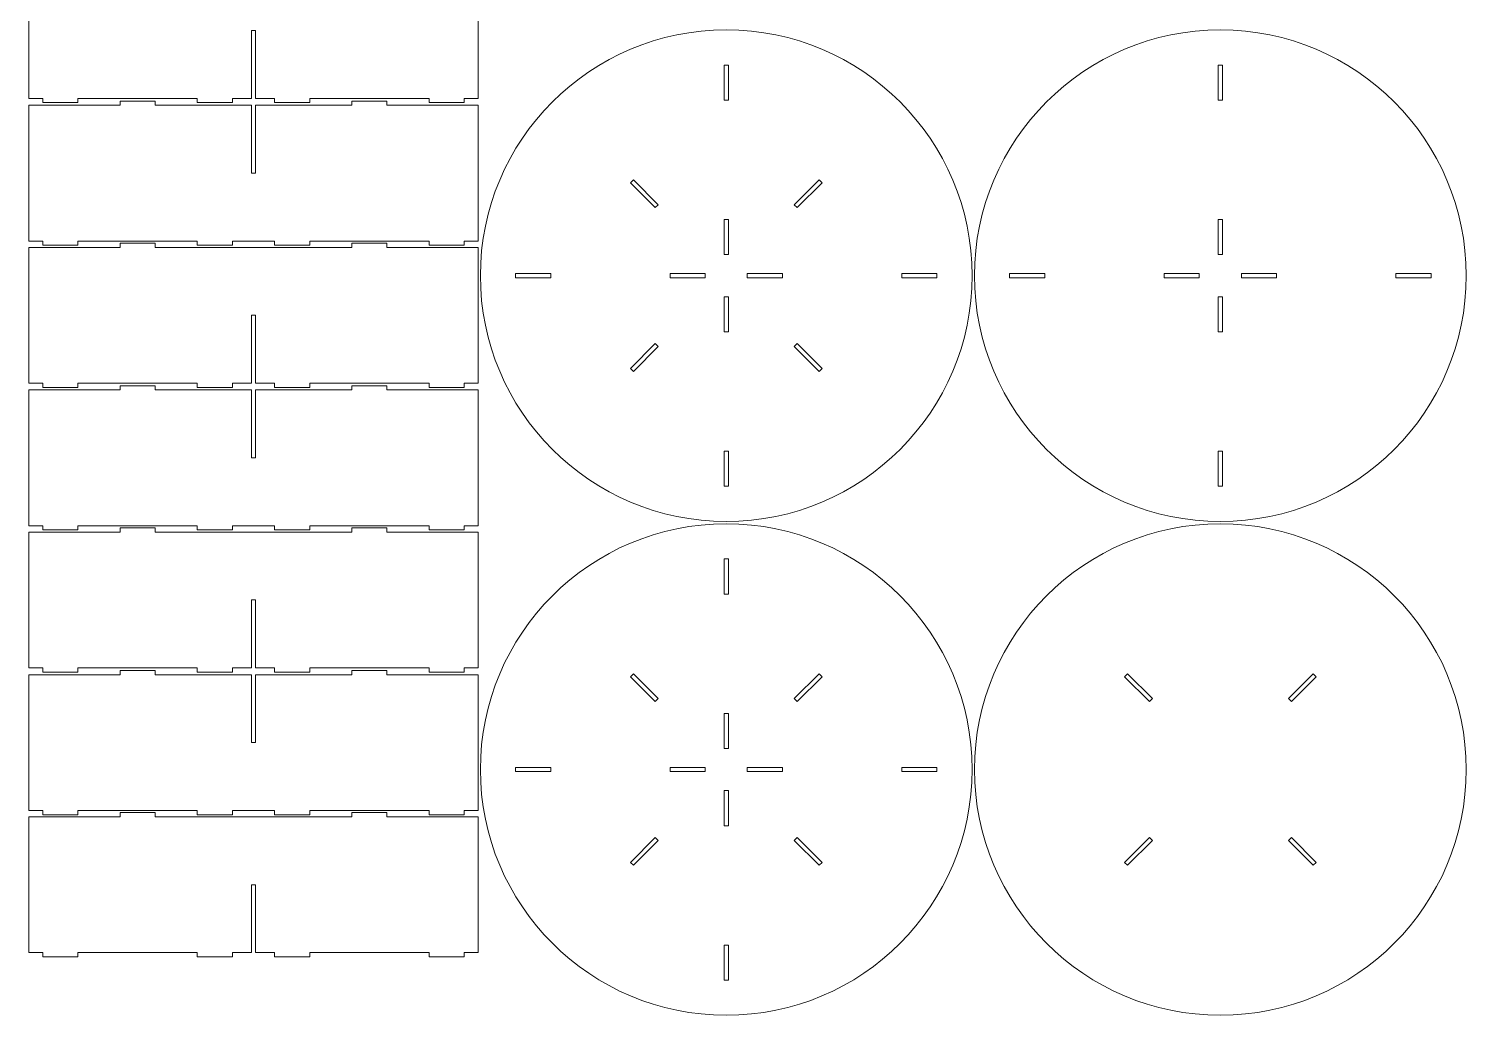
# Model space of a CAD drawing. Header units: millimetres. Extents: x -1023 to 1023, y -1057 to 1056.
# Drawn here: x -1023 to 1023, y -1057 to 348 of the extents above; entities that cross this region are included whole.
import ezdxf

# ---------------------------------------------------------------- set-up
doc = ezdxf.new("R2010")
doc.units = ezdxf.units.MM
doc.header["$MEASUREMENT"] = 0
doc.layers.add('Layer 1', color=7, linetype='Continuous')

msp = doc.modelspace()

# ---------------------------------------------------------------- linework, layer by layer
at = {"layer": 'Layer 1', "color": 250, "lineweight": 20}
for points, knots in [([(-842.9622, 442.2809), (-842.9622, 442.2809), (-842.9622, 448.2809), (-842.9622, 448.2809), (-842.9622, 448.2809), (-842.9622, 448.2809), (-892.9622, 448.2809), (-892.9622, 448.2809), (-892.9622, 448.2809), (-892.9622, 448.2809), (-892.9622, 442.2809), (-892.9622, 442.2809), (-892.9622, 442.2809), (-892.9622, 442.2809), (-1022.937, 442.2809), (-1022.937, 442.2809), (-1022.937, 442.2809), (-1022.937, 442.2809), (-1022.937, 248.8809), (-1022.937, 248.8809), (-1022.937, 248.8809), (-1022.937, 248.8809), (-1002.937, 248.8809), (-1002.937, 248.8809), (-1002.937, 248.8809), (-1002.937, 248.8809), (-1002.937, 242.8809), (-1002.937, 242.8809), (-1002.937, 242.8809), (-1002.937, 242.8809), (-952.937, 242.8809), (-952.937, 242.8809), (-952.937, 242.8809), (-952.937, 242.8809), (-952.937, 248.8809), (-952.937, 248.8809), (-952.937, 248.8809), (-952.937, 248.8809), (-782.9874, 248.8809), (-782.9874, 248.8809), (-782.9874, 248.8809), (-782.9874, 248.8809), (-782.9874, 242.8809), (-782.9874, 242.8809), (-782.9874, 242.8809), (-782.9874, 242.8809), (-732.9874, 242.8809), (-732.9874, 242.8809), (-732.9874, 242.8809), (-732.9874, 242.8809), (-732.9874, 248.8809), (-732.9874, 248.8809), (-732.9874, 248.8809), (-732.9874, 248.8809), (-706, 248.8809), (-706, 248.8809), (-706, 248.8809), (-706, 248.8809), (-706, 345.5809), (-706, 345.5809), (-706, 345.5809), (-706, 345.5809), (-700, 345.5809), (-700, 345.5809), (-700, 345.5809), (-700, 345.5809), (-700, 248.8809), (-700, 248.8809), (-700, 248.8809), (-700, 248.8809), (-673.0126, 248.8809), (-673.0126, 248.8809), (-673.0126, 248.8809), (-673.0126, 248.8809), (-673.0126, 242.8809), (-673.0126, 242.8809), (-673.0126, 242.8809), (-673.0126, 242.8809), (-623.0126, 242.8809), (-623.0126, 242.8809), (-623.0126, 242.8809), (-623.0126, 242.8809), (-623.0126, 248.8809), (-623.0126, 248.8809), (-623.0126, 248.8809), (-623.0126, 248.8809), (-453.063, 248.8809), (-453.063, 248.8809), (-453.063, 248.8809), (-453.063, 248.8809), (-453.063, 242.8809), (-453.063, 242.8809), (-453.063, 242.8809), (-453.063, 242.8809), (-403.063, 242.8809), (-403.063, 242.8809), (-403.063, 242.8809), (-403.063, 242.8809), (-403.063, 248.8809), (-403.063, 248.8809), (-403.063, 248.8809), (-403.063, 248.8809), (-383.063, 248.8809), (-383.063, 248.8809), (-383.063, 248.8809), (-383.063, 248.8809), (-383.063, 442.2809), (-383.063, 442.2809), (-383.063, 442.2809), (-383.063, 442.2809), (-513.0378, 442.2809), (-513.0378, 442.2809), (-513.0378, 442.2809), (-513.0378, 442.2809), (-513.0378, 448.2809), (-513.0378, 448.2809), (-513.0378, 448.2809), (-513.0378, 448.2809), (-563.0378, 448.2809), (-563.0378, 448.2809), (-563.0378, 448.2809), (-563.0378, 448.2809), (-563.0378, 442.2809), (-563.0378, 442.2809), (-563.0378, 442.2809), (-788.0892, 442.2809), (-617.9108, 442.2809), (-842.9622, 442.2809)], [0, 0, 0, 0, 0.03030303, 0.03030303, 0.03030303, 0.03030303, 0.060606061, 0.060606061, 0.060606061, 0.060606061, 0.090909091, 0.090909091, 0.090909091, 0.090909091, 0.121212121, 0.121212121, 0.121212121, 0.121212121, 0.151515152, 0.151515152, 0.151515152, 0.151515152, 0.181818182, 0.181818182, 0.181818182, 0.181818182, 0.212121212, 0.212121212, 0.212121212, 0.212121212, 0.242424242, 0.242424242, 0.242424242, 0.242424242, 0.272727273, 0.272727273, 0.272727273, 0.272727273, 0.303030303, 0.303030303, 0.303030303, 0.303030303, 0.333333333, 0.333333333, 0.333333333, 0.333333333, 0.363636364, 0.363636364, 0.363636364, 0.363636364, 0.393939394, 0.393939394, 0.393939394, 0.393939394, 0.424242424, 0.424242424, 0.424242424, 0.424242424, 0.454545455, 0.454545455, 0.454545455, 0.454545455, 0.484848485, 0.484848485, 0.484848485, 0.484848485, 0.515151515, 0.515151515, 0.515151515, 0.515151515, 0.545454545, 0.545454545, 0.545454545, 0.545454545, 0.575757576, 0.575757576, 0.575757576, 0.575757576, 0.606060606, 0.606060606, 0.606060606, 0.606060606, 0.636363636, 0.636363636, 0.636363636, 0.636363636, 0.666666667, 0.666666667, 0.666666667, 0.666666667, 0.696969697, 0.696969697, 0.696969697, 0.696969697, 0.727272727, 0.727272727, 0.727272727, 0.727272727, 0.757575758, 0.757575758, 0.757575758, 0.757575758, 0.787878788, 0.787878788, 0.787878788, 0.787878788, 0.818181818, 0.818181818, 0.818181818, 0.818181818, 0.848484848, 0.848484848, 0.848484848, 0.848484848, 0.878787879, 0.878787879, 0.878787879, 0.878787879, 0.909090909, 0.909090909, 0.909090909, 0.909090909, 0.939393939, 0.939393939, 0.939393939, 0.939393939, 1, 1, 1, 1]), ([(319.937, -3.525), (319.937, 189.7747), (163.2367, 346.475), (-30.063, 346.475), (-30.063, 346.475), (-223.3627, 346.475), (-380.063, 189.7747), (-380.063, -3.525), (-380.063, -3.525), (-380.063, -196.8247), (-223.3627, -353.525), (-30.063, -353.525), (-30.063, -353.525), (163.2367, -353.525), (319.937, -196.8247), (319.937, -3.525)], [0, 0, 0, 0, 0.2, 0.2, 0.2, 0.2, 0.4, 0.4, 0.4, 0.4, 0.6, 0.6, 0.6, 0.6, 1, 1, 1, 1]), ([(323.287, -3.525), (323.287, 189.7747), (479.9873, 346.475), (673.287, 346.475), (673.287, 346.475), (866.5867, 346.475), (1023.287, 189.7747), (1023.287, -3.525), (1023.287, -3.525), (1023.287, -196.8247), (866.5867, -353.525), (673.287, -353.525), (673.287, -353.525), (479.9873, -353.525), (323.287, -196.8247), (323.287, -3.525)], [0, 0, 0, 0, 0.2, 0.2, 0.2, 0.2, 0.4, 0.4, 0.4, 0.4, 0.6, 0.6, 0.6, 0.6, 1, 1, 1, 1]), ([(-33.0629, 246.4119), (-33.0629, 246.4119), (-33.0629, 296.4119), (-33.0629, 296.4119), (-33.0629, 296.4119), (-33.0629, 296.4119), (-27.0629, 296.4119), (-27.0629, 296.4119), (-27.0629, 296.4119), (-27.0629, 296.4119), (-27.0629, 246.4119), (-27.0629, 246.4119), (-27.0629, 246.4119), (-27.0629, 246.4119), (-33.0629, 246.4119), (-33.0629, 246.4119)], [0, 0, 0, 0, 0.2, 0.2, 0.2, 0.2, 0.4, 0.4, 0.4, 0.4, 0.6, 0.6, 0.6, 0.6, 1, 1, 1, 1]), ([(676.2869, 246.4119), (676.2869, 246.4119), (676.2869, 296.4119), (676.2869, 296.4119), (676.2869, 296.4119), (676.2869, 296.4119), (670.2869, 296.4119), (670.2869, 296.4119), (670.2869, 296.4119), (670.2869, 296.4119), (670.2869, 246.4119), (670.2869, 246.4119), (670.2869, 246.4119), (670.2869, 246.4119), (676.2869, 246.4119), (676.2869, 246.4119)], [0, 0, 0, 0, 0.2, 0.2, 0.2, 0.2, 0.4, 0.4, 0.4, 0.4, 0.6, 0.6, 0.6, 0.6, 1, 1, 1, 1]), ([(-700, 239.1868), (-700, 239.1868), (-700, 142.4868), (-700, 142.4868), (-700, 142.4868), (-700, 142.4868), (-706, 142.4868), (-706, 142.4868), (-706, 142.4868), (-706, 142.4868), (-706, 239.1868), (-706, 239.1868), (-706, 239.1868), (-706, 239.1868), (-842.9622, 239.1868), (-842.9622, 239.1868), (-842.9622, 239.1868), (-842.9622, 239.1868), (-842.9622, 245.1868), (-842.9622, 245.1868), (-842.9622, 245.1868), (-842.9622, 245.1868), (-892.9622, 245.1868), (-892.9622, 245.1868), (-892.9622, 245.1868), (-892.9622, 245.1868), (-892.9622, 239.1868), (-892.9622, 239.1868), (-892.9622, 239.1868), (-892.9622, 239.1868), (-1022.937, 239.1868), (-1022.937, 239.1868), (-1022.937, 239.1868), (-1022.937, 239.1868), (-1022.937, 45.7868), (-1022.937, 45.7868), (-1022.937, 45.7868), (-1022.937, 45.7868), (-1002.937, 45.7868), (-1002.937, 45.7868), (-1002.937, 45.7868), (-1002.937, 45.7868), (-1002.937, 39.7868), (-1002.937, 39.7868), (-1002.937, 39.7868), (-1002.937, 39.7868), (-952.937, 39.7868), (-952.937, 39.7868), (-952.937, 39.7868), (-952.937, 39.7868), (-952.937, 45.7868), (-952.937, 45.7868), (-952.937, 45.7868), (-952.937, 45.7868), (-782.9874, 45.7868), (-782.9874, 45.7868), (-782.9874, 45.7868), (-782.9874, 45.7868), (-782.9874, 39.7868), (-782.9874, 39.7868), (-782.9874, 39.7868), (-782.9874, 39.7868), (-732.9874, 39.7868), (-732.9874, 39.7868), (-732.9874, 39.7868), (-732.9874, 39.7868), (-732.9874, 45.7868), (-732.9874, 45.7868), (-732.9874, 45.7868), (-732.9874, 45.7868), (-673.0126, 45.7868), (-673.0126, 45.7868), (-673.0126, 45.7868), (-673.0126, 45.7868), (-673.0126, 39.7868), (-673.0126, 39.7868), (-673.0126, 39.7868), (-673.0126, 39.7868), (-623.0126, 39.7868), (-623.0126, 39.7868), (-623.0126, 39.7868), (-623.0126, 39.7868), (-623.0126, 45.7868), (-623.0126, 45.7868), (-623.0126, 45.7868), (-623.0126, 45.7868), (-453.063, 45.7868), (-453.063, 45.7868), (-453.063, 45.7868), (-453.063, 45.7868), (-453.063, 39.7868), (-453.063, 39.7868), (-453.063, 39.7868), (-453.063, 39.7868), (-403.063, 39.7868), (-403.063, 39.7868), (-403.063, 39.7868), (-403.063, 39.7868), (-403.063, 45.7868), (-403.063, 45.7868), (-403.063, 45.7868), (-403.063, 45.7868), (-383.063, 45.7868), (-383.063, 45.7868), (-383.063, 45.7868), (-383.063, 45.7868), (-383.063, 239.1868), (-383.063, 239.1868), (-383.063, 239.1868), (-383.063, 239.1868), (-513.0378, 239.1868), (-513.0378, 239.1868), (-513.0378, 239.1868), (-513.0378, 239.1868), (-513.0378, 245.1868), (-513.0378, 245.1868), (-513.0378, 245.1868), (-513.0378, 245.1868), (-563.0378, 245.1868), (-563.0378, 245.1868), (-563.0378, 245.1868), (-563.0378, 245.1868), (-563.0378, 239.1868), (-563.0378, 239.1868), (-563.0378, 239.1868), (-563.0378, 239.1868), (-700, 239.1868), (-700, 239.1868)], [0, 0, 0, 0, 0.03030303, 0.03030303, 0.03030303, 0.03030303, 0.060606061, 0.060606061, 0.060606061, 0.060606061, 0.090909091, 0.090909091, 0.090909091, 0.090909091, 0.121212121, 0.121212121, 0.121212121, 0.121212121, 0.151515152, 0.151515152, 0.151515152, 0.151515152, 0.181818182, 0.181818182, 0.181818182, 0.181818182, 0.212121212, 0.212121212, 0.212121212, 0.212121212, 0.242424242, 0.242424242, 0.242424242, 0.242424242, 0.272727273, 0.272727273, 0.272727273, 0.272727273, 0.303030303, 0.303030303, 0.303030303, 0.303030303, 0.333333333, 0.333333333, 0.333333333, 0.333333333, 0.363636364, 0.363636364, 0.363636364, 0.363636364, 0.393939394, 0.393939394, 0.393939394, 0.393939394, 0.424242424, 0.424242424, 0.424242424, 0.424242424, 0.454545455, 0.454545455, 0.454545455, 0.454545455, 0.484848485, 0.484848485, 0.484848485, 0.484848485, 0.515151515, 0.515151515, 0.515151515, 0.515151515, 0.545454545, 0.545454545, 0.545454545, 0.545454545, 0.575757576, 0.575757576, 0.575757576, 0.575757576, 0.606060606, 0.606060606, 0.606060606, 0.606060606, 0.636363636, 0.636363636, 0.636363636, 0.636363636, 0.666666667, 0.666666667, 0.666666667, 0.666666667, 0.696969697, 0.696969697, 0.696969697, 0.696969697, 0.727272727, 0.727272727, 0.727272727, 0.727272727, 0.757575758, 0.757575758, 0.757575758, 0.757575758, 0.787878788, 0.787878788, 0.787878788, 0.787878788, 0.818181818, 0.818181818, 0.818181818, 0.818181818, 0.848484848, 0.848484848, 0.848484848, 0.848484848, 0.878787879, 0.878787879, 0.878787879, 0.878787879, 0.909090909, 0.909090909, 0.909090909, 0.909090909, 0.939393939, 0.939393939, 0.939393939, 0.939393939, 1, 1, 1, 1]), ([(-166.5077, 128.6771), (-166.5077, 128.6771), (-162.2651, 132.9197), (-162.2651, 132.9197), (-162.2651, 132.9197), (-162.2651, 132.9197), (-126.9098, 97.5644), (-126.9098, 97.5644), (-126.9098, 97.5644), (-126.9098, 97.5644), (-131.1524, 93.3218), (-131.1524, 93.3218), (-131.1524, 93.3218), (-131.1524, 93.3218), (-166.5077, 128.6771), (-166.5077, 128.6771)], [0, 0, 0, 0, 0.2, 0.2, 0.2, 0.2, 0.4, 0.4, 0.4, 0.4, 0.6, 0.6, 0.6, 0.6, 1, 1, 1, 1]), ([(66.7839, 97.5644), (66.7839, 97.5644), (102.1392, 132.9197), (102.1392, 132.9197), (102.1392, 132.9197), (102.1392, 132.9197), (106.3819, 128.6771), (106.3819, 128.6771), (106.3819, 128.6771), (106.3819, 128.6771), (71.0265, 93.3218), (71.0265, 93.3218), (71.0265, 93.3218), (71.0265, 93.3218), (66.7839, 97.5644), (66.7839, 97.5644)], [0, 0, 0, 0, 0.2, 0.2, 0.2, 0.2, 0.4, 0.4, 0.4, 0.4, 0.6, 0.6, 0.6, 0.6, 1, 1, 1, 1]), ([(-33.0629, 26.4623), (-33.0629, 26.4623), (-33.0629, 76.4623), (-33.0629, 76.4623), (-33.0629, 76.4623), (-33.0629, 76.4623), (-27.0629, 76.4624), (-27.0629, 76.4624), (-27.0629, 76.4624), (-27.0629, 76.4624), (-27.0629, 26.4623), (-27.0629, 26.4623), (-27.0629, 26.4623), (-27.0629, 26.4623), (-33.0629, 26.4623), (-33.0629, 26.4623)], [0, 0, 0, 0, 0.2, 0.2, 0.2, 0.2, 0.4, 0.4, 0.4, 0.4, 0.6, 0.6, 0.6, 0.6, 1, 1, 1, 1]), ([(676.2869, 26.4623), (676.2869, 26.4623), (676.2869, 76.4623), (676.2869, 76.4623), (676.2869, 76.4623), (676.2869, 76.4623), (670.2869, 76.4624), (670.2869, 76.4624), (670.2869, 76.4624), (670.2869, 76.4624), (670.2869, 26.4623), (670.2869, 26.4623), (670.2869, 26.4623), (670.2869, 26.4623), (676.2869, 26.4623), (676.2869, 26.4623)], [0, 0, 0, 0, 0.2, 0.2, 0.2, 0.2, 0.4, 0.4, 0.4, 0.4, 0.6, 0.6, 0.6, 0.6, 1, 1, 1, 1]), ([(-842.9622, 36.7868), (-842.9622, 36.7868), (-842.9622, 42.7868), (-842.9622, 42.7868), (-842.9622, 42.7868), (-842.9622, 42.7868), (-892.9622, 42.7868), (-892.9622, 42.7868), (-892.9622, 42.7868), (-892.9622, 42.7868), (-892.9622, 36.7868), (-892.9622, 36.7868), (-892.9622, 36.7868), (-892.9622, 36.7868), (-1022.937, 36.7868), (-1022.937, 36.7868), (-1022.937, 36.7868), (-1022.937, 36.7868), (-1022.937, -156.6132), (-1022.937, -156.6132), (-1022.937, -156.6132), (-1022.937, -156.6132), (-1002.937, -156.6132), (-1002.937, -156.6132), (-1002.937, -156.6132), (-1002.937, -156.6132), (-1002.937, -162.6132), (-1002.937, -162.6132), (-1002.937, -162.6132), (-1002.937, -162.6132), (-952.937, -162.6132), (-952.937, -162.6132), (-952.937, -162.6132), (-952.937, -162.6132), (-952.937, -156.6132), (-952.937, -156.6132), (-952.937, -156.6132), (-952.937, -156.6132), (-782.9874, -156.6132), (-782.9874, -156.6132), (-782.9874, -156.6132), (-782.9874, -156.6132), (-782.9874, -162.6132), (-782.9874, -162.6132), (-782.9874, -162.6132), (-782.9874, -162.6132), (-732.9874, -162.6132), (-732.9874, -162.6132), (-732.9874, -162.6132), (-732.9874, -162.6132), (-732.9874, -156.6132), (-732.9874, -156.6132), (-732.9874, -156.6132), (-732.9874, -156.6132), (-706, -156.6132), (-706, -156.6132), (-706, -156.6132), (-706, -156.6132), (-706, -59.9132), (-706, -59.9132), (-706, -59.9132), (-706, -59.9132), (-700, -59.9132), (-700, -59.9132), (-700, -59.9132), (-700, -59.9132), (-700, -156.6132), (-700, -156.6132), (-700, -156.6132), (-700, -156.6132), (-673.0126, -156.6132), (-673.0126, -156.6132), (-673.0126, -156.6132), (-673.0126, -156.6132), (-673.0126, -162.6132), (-673.0126, -162.6132), (-673.0126, -162.6132), (-673.0126, -162.6132), (-623.0126, -162.6132), (-623.0126, -162.6132), (-623.0126, -162.6132), (-623.0126, -162.6132), (-623.0126, -156.6132), (-623.0126, -156.6132), (-623.0126, -156.6132), (-623.0126, -156.6132), (-453.063, -156.6132), (-453.063, -156.6132), (-453.063, -156.6132), (-453.063, -156.6132), (-453.063, -162.6132), (-453.063, -162.6132), (-453.063, -162.6132), (-453.063, -162.6132), (-403.063, -162.6132), (-403.063, -162.6132), (-403.063, -162.6132), (-403.063, -162.6132), (-403.063, -156.6132), (-403.063, -156.6132), (-403.063, -156.6132), (-403.063, -156.6132), (-383.063, -156.6132), (-383.063, -156.6132), (-383.063, -156.6132), (-383.063, -156.6132), (-383.063, 36.7868), (-383.063, 36.7868), (-383.063, 36.7868), (-383.063, 36.7868), (-513.0378, 36.7868), (-513.0378, 36.7868), (-513.0378, 36.7868), (-513.0378, 36.7868), (-513.0378, 42.7868), (-513.0378, 42.7868), (-513.0378, 42.7868), (-513.0378, 42.7868), (-563.0378, 42.7868), (-563.0378, 42.7868), (-563.0378, 42.7868), (-563.0378, 42.7868), (-563.0378, 36.7868), (-563.0378, 36.7868), (-563.0378, 36.7868), (-788.0892, 36.7868), (-617.9108, 36.7868), (-842.9622, 36.7868)], [0, 0, 0, 0, 0.03030303, 0.03030303, 0.03030303, 0.03030303, 0.060606061, 0.060606061, 0.060606061, 0.060606061, 0.090909091, 0.090909091, 0.090909091, 0.090909091, 0.121212121, 0.121212121, 0.121212121, 0.121212121, 0.151515152, 0.151515152, 0.151515152, 0.151515152, 0.181818182, 0.181818182, 0.181818182, 0.181818182, 0.212121212, 0.212121212, 0.212121212, 0.212121212, 0.242424242, 0.242424242, 0.242424242, 0.242424242, 0.272727273, 0.272727273, 0.272727273, 0.272727273, 0.303030303, 0.303030303, 0.303030303, 0.303030303, 0.333333333, 0.333333333, 0.333333333, 0.333333333, 0.363636364, 0.363636364, 0.363636364, 0.363636364, 0.393939394, 0.393939394, 0.393939394, 0.393939394, 0.424242424, 0.424242424, 0.424242424, 0.424242424, 0.454545455, 0.454545455, 0.454545455, 0.454545455, 0.484848485, 0.484848485, 0.484848485, 0.484848485, 0.515151515, 0.515151515, 0.515151515, 0.515151515, 0.545454545, 0.545454545, 0.545454545, 0.545454545, 0.575757576, 0.575757576, 0.575757576, 0.575757576, 0.606060606, 0.606060606, 0.606060606, 0.606060606, 0.636363636, 0.636363636, 0.636363636, 0.636363636, 0.666666667, 0.666666667, 0.666666667, 0.666666667, 0.696969697, 0.696969697, 0.696969697, 0.696969697, 0.727272727, 0.727272727, 0.727272727, 0.727272727, 0.757575758, 0.757575758, 0.757575758, 0.757575758, 0.787878788, 0.787878788, 0.787878788, 0.787878788, 0.818181818, 0.818181818, 0.818181818, 0.818181818, 0.848484848, 0.848484848, 0.848484848, 0.848484848, 0.878787879, 0.878787879, 0.878787879, 0.878787879, 0.909090909, 0.909090909, 0.909090909, 0.909090909, 0.939393939, 0.939393939, 0.939393939, 0.939393939, 1, 1, 1, 1]), ([(-329.9999, -0.5251), (-329.9999, -0.5251), (-279.9999, -0.5251), (-279.9999, -0.5251), (-279.9999, -0.5251), (-279.9999, -0.5251), (-279.9999, -6.5251), (-279.9999, -6.5251), (-279.9999, -6.5251), (-279.9999, -6.5251), (-329.9999, -6.5251), (-329.9999, -6.5251), (-329.9999, -6.5251), (-329.9999, -6.5251), (-329.9999, -0.5251), (-329.9999, -0.5251)], [0, 0, 0, 0, 0.2, 0.2, 0.2, 0.2, 0.4, 0.4, 0.4, 0.4, 0.6, 0.6, 0.6, 0.6, 1, 1, 1, 1]), ([(-110.0504, -6.5251), (-110.0504, -6.5251), (-110.0503, -0.5251), (-110.0503, -0.5251), (-110.0503, -0.5251), (-110.0503, -0.5251), (-60.0503, -0.5251), (-60.0503, -0.5251), (-60.0503, -0.5251), (-60.0503, -0.5251), (-60.0503, -6.5251), (-60.0503, -6.5251), (-60.0503, -6.5251), (-60.0503, -6.5251), (-110.0504, -6.5251), (-110.0504, -6.5251)], [0, 0, 0, 0, 0.2, 0.2, 0.2, 0.2, 0.4, 0.4, 0.4, 0.4, 0.6, 0.6, 0.6, 0.6, 1, 1, 1, 1]), ([(-0.0754, -6.5251), (-0.0754, -6.5251), (-0.0755, -0.5251), (-0.0755, -0.5251), (-0.0755, -0.5251), (-0.0755, -0.5251), (49.9244, -0.5251), (49.9244, -0.5251), (49.9244, -0.5251), (49.9244, -0.5251), (49.9244, -6.5251), (49.9244, -6.5251), (49.9244, -6.5251), (49.9244, -6.5251), (-0.0754, -6.5251), (-0.0754, -6.5251)], [0, 0, 0, 0, 0.2, 0.2, 0.2, 0.2, 0.4, 0.4, 0.4, 0.4, 0.6, 0.6, 0.6, 0.6, 1, 1, 1, 1]), ([(219.874, -6.525), (219.874, -6.525), (219.874, -0.5251), (219.874, -0.5251), (219.874, -0.5251), (219.874, -0.5251), (269.8739, -0.5251), (269.8739, -0.5251), (269.8739, -0.5251), (269.8739, -0.5251), (269.874, -6.5251), (269.874, -6.5251), (269.874, -6.5251), (269.874, -6.5251), (219.874, -6.525), (219.874, -6.525)], [0, 0, 0, 0, 0.2, 0.2, 0.2, 0.2, 0.4, 0.4, 0.4, 0.4, 0.6, 0.6, 0.6, 0.6, 1, 1, 1, 1]), ([(423.35, -6.525), (423.35, -6.525), (423.35, -0.5251), (423.35, -0.5251), (423.35, -0.5251), (423.35, -0.5251), (373.3501, -0.5251), (373.3501, -0.5251), (373.3501, -0.5251), (373.3501, -0.5251), (373.35, -6.5251), (373.35, -6.5251), (373.35, -6.5251), (373.35, -6.5251), (423.35, -6.525), (423.35, -6.525)], [0, 0, 0, 0, 0.2, 0.2, 0.2, 0.2, 0.4, 0.4, 0.4, 0.4, 0.6, 0.6, 0.6, 0.6, 1, 1, 1, 1]), ([(643.2994, -6.5251), (643.2994, -6.5251), (643.2995, -0.5251), (643.2995, -0.5251), (643.2995, -0.5251), (643.2995, -0.5251), (593.2996, -0.5251), (593.2996, -0.5251), (593.2996, -0.5251), (593.2996, -0.5251), (593.2996, -6.5251), (593.2996, -6.5251), (593.2996, -6.5251), (593.2996, -6.5251), (643.2994, -6.5251), (643.2994, -6.5251)], [0, 0, 0, 0, 0.2, 0.2, 0.2, 0.2, 0.4, 0.4, 0.4, 0.4, 0.6, 0.6, 0.6, 0.6, 1, 1, 1, 1]), ([(753.2744, -6.5251), (753.2744, -6.5251), (753.2743, -0.5251), (753.2743, -0.5251), (753.2743, -0.5251), (753.2743, -0.5251), (703.2743, -0.5251), (703.2743, -0.5251), (703.2743, -0.5251), (703.2743, -0.5251), (703.2743, -6.5251), (703.2743, -6.5251), (703.2743, -6.5251), (703.2743, -6.5251), (753.2744, -6.5251), (753.2744, -6.5251)], [0, 0, 0, 0, 0.2, 0.2, 0.2, 0.2, 0.4, 0.4, 0.4, 0.4, 0.6, 0.6, 0.6, 0.6, 1, 1, 1, 1]), ([(973.2239, -0.5251), (973.2239, -0.5251), (923.2239, -0.5251), (923.2239, -0.5251), (923.2239, -0.5251), (923.2239, -0.5251), (923.2239, -6.5251), (923.2239, -6.5251), (923.2239, -6.5251), (923.2239, -6.5251), (973.2239, -6.5251), (973.2239, -6.5251), (973.2239, -6.5251), (973.2239, -6.5251), (973.2239, -0.5251), (973.2239, -0.5251)], [0, 0, 0, 0, 0.2, 0.2, 0.2, 0.2, 0.4, 0.4, 0.4, 0.4, 0.6, 0.6, 0.6, 0.6, 1, 1, 1, 1]), ([(-33.0629, -83.5124), (-33.0629, -83.5124), (-33.0629, -33.5125), (-33.0629, -33.5125), (-33.0629, -33.5125), (-33.0629, -33.5125), (-27.0629, -33.5126), (-27.0629, -33.5126), (-27.0629, -33.5126), (-27.0629, -33.5126), (-27.0629, -83.5124), (-27.0629, -83.5124), (-27.0629, -83.5124), (-27.0629, -83.5124), (-33.0629, -83.5124), (-33.0629, -83.5124)], [0, 0, 0, 0, 0.2, 0.2, 0.2, 0.2, 0.4, 0.4, 0.4, 0.4, 0.6, 0.6, 0.6, 0.6, 1, 1, 1, 1]), ([(676.2869, -83.5124), (676.2869, -83.5124), (676.2869, -33.5125), (676.2869, -33.5125), (676.2869, -33.5125), (676.2869, -33.5125), (670.2869, -33.5126), (670.2869, -33.5126), (670.2869, -33.5126), (670.2869, -33.5126), (670.2869, -83.5124), (670.2869, -83.5124), (670.2869, -83.5124), (670.2869, -83.5124), (676.2869, -83.5124), (676.2869, -83.5124)], [0, 0, 0, 0, 0.2, 0.2, 0.2, 0.2, 0.4, 0.4, 0.4, 0.4, 0.6, 0.6, 0.6, 0.6, 1, 1, 1, 1]), ([(-131.1524, -100.3719), (-131.1524, -100.3719), (-126.9098, -104.6145), (-126.9098, -104.6145), (-126.9098, -104.6145), (-126.9098, -104.6145), (-162.2651, -139.9699), (-162.2651, -139.9699), (-162.2651, -139.9699), (-162.2651, -139.9699), (-166.5077, -135.7272), (-166.5077, -135.7272), (-166.5077, -135.7272), (-166.5077, -135.7272), (-131.1524, -100.3719), (-131.1524, -100.3719)], [0, 0, 0, 0, 0.2, 0.2, 0.2, 0.2, 0.4, 0.4, 0.4, 0.4, 0.6, 0.6, 0.6, 0.6, 1, 1, 1, 1]), ([(66.7839, -104.6145), (66.7839, -104.6145), (71.0265, -100.3719), (71.0265, -100.3719), (71.0265, -100.3719), (71.0265, -100.3719), (106.3819, -135.7272), (106.3819, -135.7272), (106.3819, -135.7272), (106.3819, -135.7272), (102.1392, -139.9699), (102.1392, -139.9699), (102.1392, -139.9699), (102.1392, -139.9699), (66.7839, -104.6145), (66.7839, -104.6145)], [0, 0, 0, 0, 0.2, 0.2, 0.2, 0.2, 0.4, 0.4, 0.4, 0.4, 0.6, 0.6, 0.6, 0.6, 1, 1, 1, 1]), ([(-700, -166.3073), (-700, -166.3073), (-700, -263.0073), (-700, -263.0073), (-700, -263.0073), (-700, -263.0073), (-706, -263.0073), (-706, -263.0073), (-706, -263.0073), (-706, -263.0073), (-706, -166.3073), (-706, -166.3073), (-706, -166.3073), (-706, -166.3073), (-842.9622, -166.3073), (-842.9622, -166.3073), (-842.9622, -166.3073), (-842.9622, -166.3073), (-842.9622, -160.3073), (-842.9622, -160.3073), (-842.9622, -160.3073), (-842.9622, -160.3073), (-892.9622, -160.3073), (-892.9622, -160.3073), (-892.9622, -160.3073), (-892.9622, -160.3073), (-892.9622, -166.3073), (-892.9622, -166.3073), (-892.9622, -166.3073), (-892.9622, -166.3073), (-1022.937, -166.3073), (-1022.937, -166.3073), (-1022.937, -166.3073), (-1022.937, -166.3073), (-1022.937, -359.7073), (-1022.937, -359.7073), (-1022.937, -359.7073), (-1022.937, -359.7073), (-1002.937, -359.7073), (-1002.937, -359.7073), (-1002.937, -359.7073), (-1002.937, -359.7073), (-1002.937, -365.7073), (-1002.937, -365.7073), (-1002.937, -365.7073), (-1002.937, -365.7073), (-952.937, -365.7073), (-952.937, -365.7073), (-952.937, -365.7073), (-952.937, -365.7073), (-952.937, -359.7073), (-952.937, -359.7073), (-952.937, -359.7073), (-952.937, -359.7073), (-782.9874, -359.7073), (-782.9874, -359.7073), (-782.9874, -359.7073), (-782.9874, -359.7073), (-782.9874, -365.7073), (-782.9874, -365.7073), (-782.9874, -365.7073), (-782.9874, -365.7073), (-732.9874, -365.7073), (-732.9874, -365.7073), (-732.9874, -365.7073), (-732.9874, -365.7073), (-732.9874, -359.7073), (-732.9874, -359.7073), (-732.9874, -359.7073), (-732.9874, -359.7073), (-673.0126, -359.7073), (-673.0126, -359.7073), (-673.0126, -359.7073), (-673.0126, -359.7073), (-673.0126, -365.7073), (-673.0126, -365.7073), (-673.0126, -365.7073), (-673.0126, -365.7073), (-623.0126, -365.7073), (-623.0126, -365.7073), (-623.0126, -365.7073), (-623.0126, -365.7073), (-623.0126, -359.7073), (-623.0126, -359.7073), (-623.0126, -359.7073), (-623.0126, -359.7073), (-453.063, -359.7073), (-453.063, -359.7073), (-453.063, -359.7073), (-453.063, -359.7073), (-453.063, -365.7073), (-453.063, -365.7073), (-453.063, -365.7073), (-453.063, -365.7073), (-403.063, -365.7073), (-403.063, -365.7073), (-403.063, -365.7073), (-403.063, -365.7073), (-403.063, -359.7073), (-403.063, -359.7073), (-403.063, -359.7073), (-403.063, -359.7073), (-383.063, -359.7073), (-383.063, -359.7073), (-383.063, -359.7073), (-383.063, -359.7073), (-383.063, -166.3073), (-383.063, -166.3073), (-383.063, -166.3073), (-383.063, -166.3073), (-513.0378, -166.3073), (-513.0378, -166.3073), (-513.0378, -166.3073), (-513.0378, -166.3073), (-513.0378, -160.3073), (-513.0378, -160.3073), (-513.0378, -160.3073), (-513.0378, -160.3073), (-563.0378, -160.3073), (-563.0378, -160.3073), (-563.0378, -160.3073), (-563.0378, -160.3073), (-563.0378, -166.3073), (-563.0378, -166.3073), (-563.0378, -166.3073), (-563.0378, -166.3073), (-700, -166.3073), (-700, -166.3073)], [0, 0, 0, 0, 0.03030303, 0.03030303, 0.03030303, 0.03030303, 0.060606061, 0.060606061, 0.060606061, 0.060606061, 0.090909091, 0.090909091, 0.090909091, 0.090909091, 0.121212121, 0.121212121, 0.121212121, 0.121212121, 0.151515152, 0.151515152, 0.151515152, 0.151515152, 0.181818182, 0.181818182, 0.181818182, 0.181818182, 0.212121212, 0.212121212, 0.212121212, 0.212121212, 0.242424242, 0.242424242, 0.242424242, 0.242424242, 0.272727273, 0.272727273, 0.272727273, 0.272727273, 0.303030303, 0.303030303, 0.303030303, 0.303030303, 0.333333333, 0.333333333, 0.333333333, 0.333333333, 0.363636364, 0.363636364, 0.363636364, 0.363636364, 0.393939394, 0.393939394, 0.393939394, 0.393939394, 0.424242424, 0.424242424, 0.424242424, 0.424242424, 0.454545455, 0.454545455, 0.454545455, 0.454545455, 0.484848485, 0.484848485, 0.484848485, 0.484848485, 0.515151515, 0.515151515, 0.515151515, 0.515151515, 0.545454545, 0.545454545, 0.545454545, 0.545454545, 0.575757576, 0.575757576, 0.575757576, 0.575757576, 0.606060606, 0.606060606, 0.606060606, 0.606060606, 0.636363636, 0.636363636, 0.636363636, 0.636363636, 0.666666667, 0.666666667, 0.666666667, 0.666666667, 0.696969697, 0.696969697, 0.696969697, 0.696969697, 0.727272727, 0.727272727, 0.727272727, 0.727272727, 0.757575758, 0.757575758, 0.757575758, 0.757575758, 0.787878788, 0.787878788, 0.787878788, 0.787878788, 0.818181818, 0.818181818, 0.818181818, 0.818181818, 0.848484848, 0.848484848, 0.848484848, 0.848484848, 0.878787879, 0.878787879, 0.878787879, 0.878787879, 0.909090909, 0.909090909, 0.909090909, 0.909090909, 0.939393939, 0.939393939, 0.939393939, 0.939393939, 1, 1, 1, 1]), ([(-33.0629, -303.4619), (-33.0629, -303.4619), (-33.0629, -253.462), (-33.0629, -253.462), (-33.0629, -253.462), (-33.0629, -253.462), (-27.063, -253.462), (-27.063, -253.462), (-27.063, -253.462), (-27.063, -253.462), (-27.0629, -303.462), (-27.0629, -303.462), (-27.0629, -303.462), (-27.0629, -303.462), (-33.0629, -303.4619), (-33.0629, -303.4619)], [0, 0, 0, 0, 0.2, 0.2, 0.2, 0.2, 0.4, 0.4, 0.4, 0.4, 0.6, 0.6, 0.6, 0.6, 1, 1, 1, 1]), ([(676.2869, -303.4619), (676.2869, -303.4619), (676.2869, -253.462), (676.2869, -253.462), (676.2869, -253.462), (676.2869, -253.462), (670.287, -253.462), (670.287, -253.462), (670.287, -253.462), (670.287, -253.462), (670.2869, -303.462), (670.2869, -303.462), (670.2869, -303.462), (670.2869, -303.462), (676.2869, -303.4619), (676.2869, -303.4619)], [0, 0, 0, 0, 0.2, 0.2, 0.2, 0.2, 0.4, 0.4, 0.4, 0.4, 0.6, 0.6, 0.6, 0.6, 1, 1, 1, 1]), ([(-842.9622, -368.7073), (-842.9622, -368.7073), (-842.9622, -362.7073), (-842.9622, -362.7073), (-842.9622, -362.7073), (-842.9622, -362.7073), (-892.9622, -362.7073), (-892.9622, -362.7073), (-892.9622, -362.7073), (-892.9622, -362.7073), (-892.9622, -368.7073), (-892.9622, -368.7073), (-892.9622, -368.7073), (-892.9622, -368.7073), (-1022.937, -368.7073), (-1022.937, -368.7073), (-1022.937, -368.7073), (-1022.937, -368.7073), (-1022.937, -562.1073), (-1022.937, -562.1073), (-1022.937, -562.1073), (-1022.937, -562.1073), (-1002.937, -562.1073), (-1002.937, -562.1073), (-1002.937, -562.1073), (-1002.937, -562.1073), (-1002.937, -568.1073), (-1002.937, -568.1073), (-1002.937, -568.1073), (-1002.937, -568.1073), (-952.937, -568.1073), (-952.937, -568.1073), (-952.937, -568.1073), (-952.937, -568.1073), (-952.937, -562.1073), (-952.937, -562.1073), (-952.937, -562.1073), (-952.937, -562.1073), (-782.9874, -562.1073), (-782.9874, -562.1073), (-782.9874, -562.1073), (-782.9874, -562.1073), (-782.9874, -568.1073), (-782.9874, -568.1073), (-782.9874, -568.1073), (-782.9874, -568.1073), (-732.9874, -568.1073), (-732.9874, -568.1073), (-732.9874, -568.1073), (-732.9874, -568.1073), (-732.9874, -562.1073), (-732.9874, -562.1073), (-732.9874, -562.1073), (-732.9874, -562.1073), (-706, -562.1073), (-706, -562.1073), (-706, -562.1073), (-706, -562.1073), (-706, -465.4073), (-706, -465.4073), (-706, -465.4073), (-706, -465.4073), (-700, -465.4073), (-700, -465.4073), (-700, -465.4073), (-700, -465.4073), (-700, -562.1073), (-700, -562.1073), (-700, -562.1073), (-700, -562.1073), (-673.0126, -562.1073), (-673.0126, -562.1073), (-673.0126, -562.1073), (-673.0126, -562.1073), (-673.0126, -568.1073), (-673.0126, -568.1073), (-673.0126, -568.1073), (-673.0126, -568.1073), (-623.0126, -568.1073), (-623.0126, -568.1073), (-623.0126, -568.1073), (-623.0126, -568.1073), (-623.0126, -562.1073), (-623.0126, -562.1073), (-623.0126, -562.1073), (-623.0126, -562.1073), (-453.063, -562.1073), (-453.063, -562.1073), (-453.063, -562.1073), (-453.063, -562.1073), (-453.063, -568.1073), (-453.063, -568.1073), (-453.063, -568.1073), (-453.063, -568.1073), (-403.063, -568.1073), (-403.063, -568.1073), (-403.063, -568.1073), (-403.063, -568.1073), (-403.063, -562.1073), (-403.063, -562.1073), (-403.063, -562.1073), (-403.063, -562.1073), (-383.063, -562.1073), (-383.063, -562.1073), (-383.063, -562.1073), (-383.063, -562.1073), (-383.063, -368.7073), (-383.063, -368.7073), (-383.063, -368.7073), (-383.063, -368.7073), (-513.0378, -368.7073), (-513.0378, -368.7073), (-513.0378, -368.7073), (-513.0378, -368.7073), (-513.0378, -362.7073), (-513.0378, -362.7073), (-513.0378, -362.7073), (-513.0378, -362.7073), (-563.0378, -362.7073), (-563.0378, -362.7073), (-563.0378, -362.7073), (-563.0378, -362.7073), (-563.0378, -368.7073), (-563.0378, -368.7073), (-563.0378, -368.7073), (-788.0892, -368.7073), (-617.9108, -368.7073), (-842.9622, -368.7073)], [0, 0, 0, 0, 0.03030303, 0.03030303, 0.03030303, 0.03030303, 0.060606061, 0.060606061, 0.060606061, 0.060606061, 0.090909091, 0.090909091, 0.090909091, 0.090909091, 0.121212121, 0.121212121, 0.121212121, 0.121212121, 0.151515152, 0.151515152, 0.151515152, 0.151515152, 0.181818182, 0.181818182, 0.181818182, 0.181818182, 0.212121212, 0.212121212, 0.212121212, 0.212121212, 0.242424242, 0.242424242, 0.242424242, 0.242424242, 0.272727273, 0.272727273, 0.272727273, 0.272727273, 0.303030303, 0.303030303, 0.303030303, 0.303030303, 0.333333333, 0.333333333, 0.333333333, 0.333333333, 0.363636364, 0.363636364, 0.363636364, 0.363636364, 0.393939394, 0.393939394, 0.393939394, 0.393939394, 0.424242424, 0.424242424, 0.424242424, 0.424242424, 0.454545455, 0.454545455, 0.454545455, 0.454545455, 0.484848485, 0.484848485, 0.484848485, 0.484848485, 0.515151515, 0.515151515, 0.515151515, 0.515151515, 0.545454545, 0.545454545, 0.545454545, 0.545454545, 0.575757576, 0.575757576, 0.575757576, 0.575757576, 0.606060606, 0.606060606, 0.606060606, 0.606060606, 0.636363636, 0.636363636, 0.636363636, 0.636363636, 0.666666667, 0.666666667, 0.666666667, 0.666666667, 0.696969697, 0.696969697, 0.696969697, 0.696969697, 0.727272727, 0.727272727, 0.727272727, 0.727272727, 0.757575758, 0.757575758, 0.757575758, 0.757575758, 0.787878788, 0.787878788, 0.787878788, 0.787878788, 0.818181818, 0.818181818, 0.818181818, 0.818181818, 0.848484848, 0.848484848, 0.848484848, 0.848484848, 0.878787879, 0.878787879, 0.878787879, 0.878787879, 0.909090909, 0.909090909, 0.909090909, 0.909090909, 0.939393939, 0.939393939, 0.939393939, 0.939393939, 1, 1, 1, 1]), ([(319.937, -706.875), (319.937, -513.5753), (163.2367, -356.875), (-30.063, -356.875), (-30.063, -356.875), (-223.3627, -356.875), (-380.063, -513.5753), (-380.063, -706.875), (-380.063, -706.875), (-380.063, -900.1747), (-223.3627, -1056.875), (-30.063, -1056.875), (-30.063, -1056.875), (163.2367, -1056.875), (319.937, -900.1747), (319.937, -706.875)], [0, 0, 0, 0, 0.2, 0.2, 0.2, 0.2, 0.4, 0.4, 0.4, 0.4, 0.6, 0.6, 0.6, 0.6, 1, 1, 1, 1]), ([(323.287, -706.875), (323.287, -513.5753), (479.9873, -356.875), (673.287, -356.875), (673.287, -356.875), (866.5867, -356.875), (1023.287, -513.5753), (1023.287, -706.875), (1023.287, -706.875), (1023.287, -900.1747), (866.5867, -1056.875), (673.287, -1056.875), (673.287, -1056.875), (479.9873, -1056.875), (323.287, -900.1747), (323.287, -706.875)], [0, 0, 0, 0, 0.2, 0.2, 0.2, 0.2, 0.4, 0.4, 0.4, 0.4, 0.6, 0.6, 0.6, 0.6, 1, 1, 1, 1]), ([(-33.0629, -456.9381), (-33.0629, -456.9381), (-33.0629, -406.9381), (-33.0629, -406.9381), (-33.0629, -406.9381), (-33.0629, -406.9381), (-27.0629, -406.9381), (-27.0629, -406.9381), (-27.0629, -406.9381), (-27.0629, -406.9381), (-27.0629, -456.9381), (-27.0629, -456.9381), (-27.0629, -456.9381), (-27.0629, -456.9381), (-33.0629, -456.9381), (-33.0629, -456.9381)], [0, 0, 0, 0, 0.2, 0.2, 0.2, 0.2, 0.4, 0.4, 0.4, 0.4, 0.6, 0.6, 0.6, 0.6, 1, 1, 1, 1]), ([(-700, -571.8014), (-700, -571.8014), (-700, -668.5014), (-700, -668.5014), (-700, -668.5014), (-700, -668.5014), (-706, -668.5014), (-706, -668.5014), (-706, -668.5014), (-706, -668.5014), (-706, -571.8014), (-706, -571.8014), (-706, -571.8014), (-706, -571.8014), (-842.9622, -571.8014), (-842.9622, -571.8014), (-842.9622, -571.8014), (-842.9622, -571.8014), (-842.9622, -565.8014), (-842.9622, -565.8014), (-842.9622, -565.8014), (-842.9622, -565.8014), (-892.9622, -565.8014), (-892.9622, -565.8014), (-892.9622, -565.8014), (-892.9622, -565.8014), (-892.9622, -571.8014), (-892.9622, -571.8014), (-892.9622, -571.8014), (-892.9622, -571.8014), (-1022.937, -571.8014), (-1022.937, -571.8014), (-1022.937, -571.8014), (-1022.937, -571.8014), (-1022.937, -765.2014), (-1022.937, -765.2014), (-1022.937, -765.2014), (-1022.937, -765.2014), (-1002.937, -765.2014), (-1002.937, -765.2014), (-1002.937, -765.2014), (-1002.937, -765.2014), (-1002.937, -771.2014), (-1002.937, -771.2014), (-1002.937, -771.2014), (-1002.937, -771.2014), (-952.937, -771.2014), (-952.937, -771.2014), (-952.937, -771.2014), (-952.937, -771.2014), (-952.937, -765.2014), (-952.937, -765.2014), (-952.937, -765.2014), (-952.937, -765.2014), (-782.9874, -765.2014), (-782.9874, -765.2014), (-782.9874, -765.2014), (-782.9874, -765.2014), (-782.9874, -771.2014), (-782.9874, -771.2014), (-782.9874, -771.2014), (-782.9874, -771.2014), (-732.9874, -771.2014), (-732.9874, -771.2014), (-732.9874, -771.2014), (-732.9874, -771.2014), (-732.9874, -765.2014), (-732.9874, -765.2014), (-732.9874, -765.2014), (-732.9874, -765.2014), (-673.0126, -765.2014), (-673.0126, -765.2014), (-673.0126, -765.2014), (-673.0126, -765.2014), (-673.0126, -771.2014), (-673.0126, -771.2014), (-673.0126, -771.2014), (-673.0126, -771.2014), (-623.0126, -771.2014), (-623.0126, -771.2014), (-623.0126, -771.2014), (-623.0126, -771.2014), (-623.0126, -765.2014), (-623.0126, -765.2014), (-623.0126, -765.2014), (-623.0126, -765.2014), (-453.063, -765.2014), (-453.063, -765.2014), (-453.063, -765.2014), (-453.063, -765.2014), (-453.063, -771.2014), (-453.063, -771.2014), (-453.063, -771.2014), (-453.063, -771.2014), (-403.063, -771.2014), (-403.063, -771.2014), (-403.063, -771.2014), (-403.063, -771.2014), (-403.063, -765.2014), (-403.063, -765.2014), (-403.063, -765.2014), (-403.063, -765.2014), (-383.063, -765.2014), (-383.063, -765.2014), (-383.063, -765.2014), (-383.063, -765.2014), (-383.063, -571.8014), (-383.063, -571.8014), (-383.063, -571.8014), (-383.063, -571.8014), (-513.0378, -571.8014), (-513.0378, -571.8014), (-513.0378, -571.8014), (-513.0378, -571.8014), (-513.0378, -565.8014), (-513.0378, -565.8014), (-513.0378, -565.8014), (-513.0378, -565.8014), (-563.0378, -565.8014), (-563.0378, -565.8014), (-563.0378, -565.8014), (-563.0378, -565.8014), (-563.0378, -571.8014), (-563.0378, -571.8014), (-563.0378, -571.8014), (-563.0378, -571.8014), (-700, -571.8014), (-700, -571.8014)], [0, 0, 0, 0, 0.03030303, 0.03030303, 0.03030303, 0.03030303, 0.060606061, 0.060606061, 0.060606061, 0.060606061, 0.090909091, 0.090909091, 0.090909091, 0.090909091, 0.121212121, 0.121212121, 0.121212121, 0.121212121, 0.151515152, 0.151515152, 0.151515152, 0.151515152, 0.181818182, 0.181818182, 0.181818182, 0.181818182, 0.212121212, 0.212121212, 0.212121212, 0.212121212, 0.242424242, 0.242424242, 0.242424242, 0.242424242, 0.272727273, 0.272727273, 0.272727273, 0.272727273, 0.303030303, 0.303030303, 0.303030303, 0.303030303, 0.333333333, 0.333333333, 0.333333333, 0.333333333, 0.363636364, 0.363636364, 0.363636364, 0.363636364, 0.393939394, 0.393939394, 0.393939394, 0.393939394, 0.424242424, 0.424242424, 0.424242424, 0.424242424, 0.454545455, 0.454545455, 0.454545455, 0.454545455, 0.484848485, 0.484848485, 0.484848485, 0.484848485, 0.515151515, 0.515151515, 0.515151515, 0.515151515, 0.545454545, 0.545454545, 0.545454545, 0.545454545, 0.575757576, 0.575757576, 0.575757576, 0.575757576, 0.606060606, 0.606060606, 0.606060606, 0.606060606, 0.636363636, 0.636363636, 0.636363636, 0.636363636, 0.666666667, 0.666666667, 0.666666667, 0.666666667, 0.696969697, 0.696969697, 0.696969697, 0.696969697, 0.727272727, 0.727272727, 0.727272727, 0.727272727, 0.757575758, 0.757575758, 0.757575758, 0.757575758, 0.787878788, 0.787878788, 0.787878788, 0.787878788, 0.818181818, 0.818181818, 0.818181818, 0.818181818, 0.848484848, 0.848484848, 0.848484848, 0.848484848, 0.878787879, 0.878787879, 0.878787879, 0.878787879, 0.909090909, 0.909090909, 0.909090909, 0.909090909, 0.939393939, 0.939393939, 0.939393939, 0.939393939, 1, 1, 1, 1]), ([(-166.5077, -574.6729), (-166.5077, -574.6729), (-162.2651, -570.4303), (-162.2651, -570.4303), (-162.2651, -570.4303), (-162.2651, -570.4303), (-126.9098, -605.7856), (-126.9098, -605.7856), (-126.9098, -605.7856), (-126.9098, -605.7856), (-131.1524, -610.0282), (-131.1524, -610.0282), (-131.1524, -610.0282), (-131.1524, -610.0282), (-166.5077, -574.6729), (-166.5077, -574.6729)], [0, 0, 0, 0, 0.2, 0.2, 0.2, 0.2, 0.4, 0.4, 0.4, 0.4, 0.6, 0.6, 0.6, 0.6, 1, 1, 1, 1]), ([(66.7839, -605.7856), (66.7839, -605.7856), (102.1392, -570.4303), (102.1392, -570.4303), (102.1392, -570.4303), (102.1392, -570.4303), (106.3819, -574.6729), (106.3819, -574.6729), (106.3819, -574.6729), (106.3819, -574.6729), (71.0265, -610.0282), (71.0265, -610.0282), (71.0265, -610.0282), (71.0265, -610.0282), (66.7839, -605.7856), (66.7839, -605.7856)], [0, 0, 0, 0, 0.2, 0.2, 0.2, 0.2, 0.4, 0.4, 0.4, 0.4, 0.6, 0.6, 0.6, 0.6, 1, 1, 1, 1]), ([(576.4401, -605.7856), (576.4401, -605.7856), (541.0848, -570.4303), (541.0848, -570.4303), (541.0848, -570.4303), (541.0848, -570.4303), (536.8421, -574.6729), (536.8421, -574.6729), (536.8421, -574.6729), (536.8421, -574.6729), (572.1975, -610.0282), (572.1975, -610.0282), (572.1975, -610.0282), (572.1975, -610.0282), (576.4401, -605.7856), (576.4401, -605.7856)], [0, 0, 0, 0, 0.2, 0.2, 0.2, 0.2, 0.4, 0.4, 0.4, 0.4, 0.6, 0.6, 0.6, 0.6, 1, 1, 1, 1]), ([(809.7317, -574.6729), (809.7317, -574.6729), (805.4891, -570.4303), (805.4891, -570.4303), (805.4891, -570.4303), (805.4891, -570.4303), (770.1338, -605.7856), (770.1338, -605.7856), (770.1338, -605.7856), (770.1338, -605.7856), (774.3764, -610.0282), (774.3764, -610.0282), (774.3764, -610.0282), (774.3764, -610.0282), (809.7317, -574.6729), (809.7317, -574.6729)], [0, 0, 0, 0, 0.2, 0.2, 0.2, 0.2, 0.4, 0.4, 0.4, 0.4, 0.6, 0.6, 0.6, 0.6, 1, 1, 1, 1]), ([(-33.0629, -676.8877), (-33.0629, -676.8877), (-33.0629, -626.8877), (-33.0629, -626.8877), (-33.0629, -626.8877), (-33.0629, -626.8877), (-27.0629, -626.8876), (-27.0629, -626.8876), (-27.0629, -626.8876), (-27.0629, -626.8876), (-27.0629, -676.8877), (-27.0629, -676.8877), (-27.0629, -676.8877), (-27.0629, -676.8877), (-33.0629, -676.8877), (-33.0629, -676.8877)], [0, 0, 0, 0, 0.2, 0.2, 0.2, 0.2, 0.4, 0.4, 0.4, 0.4, 0.6, 0.6, 0.6, 0.6, 1, 1, 1, 1]), ([(-329.9999, -703.8751), (-329.9999, -703.8751), (-279.9999, -703.8751), (-279.9999, -703.8751), (-279.9999, -703.8751), (-279.9999, -703.8751), (-279.9999, -709.8751), (-279.9999, -709.8751), (-279.9999, -709.8751), (-279.9999, -709.8751), (-329.9999, -709.8751), (-329.9999, -709.8751), (-329.9999, -709.8751), (-329.9999, -709.8751), (-329.9999, -703.8751), (-329.9999, -703.8751)], [0, 0, 0, 0, 0.2, 0.2, 0.2, 0.2, 0.4, 0.4, 0.4, 0.4, 0.6, 0.6, 0.6, 0.6, 1, 1, 1, 1]), ([(-110.0504, -709.8751), (-110.0504, -709.8751), (-110.0503, -703.8751), (-110.0503, -703.8751), (-110.0503, -703.8751), (-110.0503, -703.8751), (-60.0503, -703.8751), (-60.0503, -703.8751), (-60.0503, -703.8751), (-60.0503, -703.8751), (-60.0503, -709.8751), (-60.0503, -709.8751), (-60.0503, -709.8751), (-60.0503, -709.8751), (-110.0504, -709.8751), (-110.0504, -709.8751)], [0, 0, 0, 0, 0.2, 0.2, 0.2, 0.2, 0.4, 0.4, 0.4, 0.4, 0.6, 0.6, 0.6, 0.6, 1, 1, 1, 1]), ([(-0.0754, -709.8751), (-0.0754, -709.8751), (-0.0755, -703.8751), (-0.0755, -703.8751), (-0.0755, -703.8751), (-0.0755, -703.8751), (49.9244, -703.8751), (49.9244, -703.8751), (49.9244, -703.8751), (49.9244, -703.8751), (49.9244, -709.8751), (49.9244, -709.8751), (49.9244, -709.8751), (49.9244, -709.8751), (-0.0754, -709.8751), (-0.0754, -709.8751)], [0, 0, 0, 0, 0.2, 0.2, 0.2, 0.2, 0.4, 0.4, 0.4, 0.4, 0.6, 0.6, 0.6, 0.6, 1, 1, 1, 1]), ([(219.874, -709.875), (219.874, -709.875), (219.874, -703.8751), (219.874, -703.8751), (219.874, -703.8751), (219.874, -703.8751), (269.8739, -703.8751), (269.8739, -703.8751), (269.8739, -703.8751), (269.8739, -703.8751), (269.874, -709.8751), (269.874, -709.8751), (269.874, -709.8751), (269.874, -709.8751), (219.874, -709.875), (219.874, -709.875)], [0, 0, 0, 0, 0.2, 0.2, 0.2, 0.2, 0.4, 0.4, 0.4, 0.4, 0.6, 0.6, 0.6, 0.6, 1, 1, 1, 1]), ([(-33.0629, -786.8624), (-33.0629, -786.8624), (-33.0629, -736.8625), (-33.0629, -736.8625), (-33.0629, -736.8625), (-33.0629, -736.8625), (-27.0629, -736.8626), (-27.0629, -736.8626), (-27.0629, -736.8626), (-27.0629, -736.8626), (-27.0629, -786.8624), (-27.0629, -786.8624), (-27.0629, -786.8624), (-27.0629, -786.8624), (-33.0629, -786.8624), (-33.0629, -786.8624)], [0, 0, 0, 0, 0.2, 0.2, 0.2, 0.2, 0.4, 0.4, 0.4, 0.4, 0.6, 0.6, 0.6, 0.6, 1, 1, 1, 1]), ([(-842.9622, -774.2014), (-842.9622, -774.2014), (-842.9622, -768.2014), (-842.9622, -768.2014), (-842.9622, -768.2014), (-842.9622, -768.2014), (-892.9622, -768.2014), (-892.9622, -768.2014), (-892.9622, -768.2014), (-892.9622, -768.2014), (-892.9622, -774.2014), (-892.9622, -774.2014), (-892.9622, -774.2014), (-892.9622, -774.2014), (-1022.937, -774.2014), (-1022.937, -774.2014), (-1022.937, -774.2014), (-1022.937, -774.2014), (-1022.937, -967.6014), (-1022.937, -967.6014), (-1022.937, -967.6014), (-1022.937, -967.6014), (-1002.937, -967.6014), (-1002.937, -967.6014), (-1002.937, -967.6014), (-1002.937, -967.6014), (-1002.937, -973.6014), (-1002.937, -973.6014), (-1002.937, -973.6014), (-1002.937, -973.6014), (-952.937, -973.6014), (-952.937, -973.6014), (-952.937, -973.6014), (-952.937, -973.6014), (-952.937, -967.6014), (-952.937, -967.6014), (-952.937, -967.6014), (-952.937, -967.6014), (-782.9874, -967.6014), (-782.9874, -967.6014), (-782.9874, -967.6014), (-782.9874, -967.6014), (-782.9874, -973.6014), (-782.9874, -973.6014), (-782.9874, -973.6014), (-782.9874, -973.6014), (-732.9874, -973.6014), (-732.9874, -973.6014), (-732.9874, -973.6014), (-732.9874, -973.6014), (-732.9874, -967.6014), (-732.9874, -967.6014), (-732.9874, -967.6014), (-732.9874, -967.6014), (-706, -967.6014), (-706, -967.6014), (-706, -967.6014), (-706, -967.6014), (-706, -870.9014), (-706, -870.9014), (-706, -870.9014), (-706, -870.9014), (-700, -870.9014), (-700, -870.9014), (-700, -870.9014), (-700, -870.9014), (-700, -967.6014), (-700, -967.6014), (-700, -967.6014), (-700, -967.6014), (-673.0126, -967.6014), (-673.0126, -967.6014), (-673.0126, -967.6014), (-673.0126, -967.6014), (-673.0126, -973.6014), (-673.0126, -973.6014), (-673.0126, -973.6014), (-673.0126, -973.6014), (-623.0126, -973.6014), (-623.0126, -973.6014), (-623.0126, -973.6014), (-623.0126, -973.6014), (-623.0126, -967.6014), (-623.0126, -967.6014), (-623.0126, -967.6014), (-623.0126, -967.6014), (-453.063, -967.6014), (-453.063, -967.6014), (-453.063, -967.6014), (-453.063, -967.6014), (-453.063, -973.6014), (-453.063, -973.6014), (-453.063, -973.6014), (-453.063, -973.6014), (-403.063, -973.6014), (-403.063, -973.6014), (-403.063, -973.6014), (-403.063, -973.6014), (-403.063, -967.6014), (-403.063, -967.6014), (-403.063, -967.6014), (-403.063, -967.6014), (-383.063, -967.6014), (-383.063, -967.6014), (-383.063, -967.6014), (-383.063, -967.6014), (-383.063, -774.2014), (-383.063, -774.2014), (-383.063, -774.2014), (-383.063, -774.2014), (-513.0378, -774.2014), (-513.0378, -774.2014), (-513.0378, -774.2014), (-513.0378, -774.2014), (-513.0378, -768.2014), (-513.0378, -768.2014), (-513.0378, -768.2014), (-513.0378, -768.2014), (-563.0378, -768.2014), (-563.0378, -768.2014), (-563.0378, -768.2014), (-563.0378, -768.2014), (-563.0378, -774.2014), (-563.0378, -774.2014), (-563.0378, -774.2014), (-788.0892, -774.2014), (-617.9108, -774.2014), (-842.9622, -774.2014)], [0, 0, 0, 0, 0.03030303, 0.03030303, 0.03030303, 0.03030303, 0.060606061, 0.060606061, 0.060606061, 0.060606061, 0.090909091, 0.090909091, 0.090909091, 0.090909091, 0.121212121, 0.121212121, 0.121212121, 0.121212121, 0.151515152, 0.151515152, 0.151515152, 0.151515152, 0.181818182, 0.181818182, 0.181818182, 0.181818182, 0.212121212, 0.212121212, 0.212121212, 0.212121212, 0.242424242, 0.242424242, 0.242424242, 0.242424242, 0.272727273, 0.272727273, 0.272727273, 0.272727273, 0.303030303, 0.303030303, 0.303030303, 0.303030303, 0.333333333, 0.333333333, 0.333333333, 0.333333333, 0.363636364, 0.363636364, 0.363636364, 0.363636364, 0.393939394, 0.393939394, 0.393939394, 0.393939394, 0.424242424, 0.424242424, 0.424242424, 0.424242424, 0.454545455, 0.454545455, 0.454545455, 0.454545455, 0.484848485, 0.484848485, 0.484848485, 0.484848485, 0.515151515, 0.515151515, 0.515151515, 0.515151515, 0.545454545, 0.545454545, 0.545454545, 0.545454545, 0.575757576, 0.575757576, 0.575757576, 0.575757576, 0.606060606, 0.606060606, 0.606060606, 0.606060606, 0.636363636, 0.636363636, 0.636363636, 0.636363636, 0.666666667, 0.666666667, 0.666666667, 0.666666667, 0.696969697, 0.696969697, 0.696969697, 0.696969697, 0.727272727, 0.727272727, 0.727272727, 0.727272727, 0.757575758, 0.757575758, 0.757575758, 0.757575758, 0.787878788, 0.787878788, 0.787878788, 0.787878788, 0.818181818, 0.818181818, 0.818181818, 0.818181818, 0.848484848, 0.848484848, 0.848484848, 0.848484848, 0.878787879, 0.878787879, 0.878787879, 0.878787879, 0.909090909, 0.909090909, 0.909090909, 0.909090909, 0.939393939, 0.939393939, 0.939393939, 0.939393939, 1, 1, 1, 1]), ([(-131.1524, -803.7219), (-131.1524, -803.7219), (-126.9098, -807.9645), (-126.9098, -807.9645), (-126.9098, -807.9645), (-126.9098, -807.9645), (-162.2651, -843.3199), (-162.2651, -843.3199), (-162.2651, -843.3199), (-162.2651, -843.3199), (-166.5077, -839.0772), (-166.5077, -839.0772), (-166.5077, -839.0772), (-166.5077, -839.0772), (-131.1524, -803.7219), (-131.1524, -803.7219)], [0, 0, 0, 0, 0.2, 0.2, 0.2, 0.2, 0.4, 0.4, 0.4, 0.4, 0.6, 0.6, 0.6, 0.6, 1, 1, 1, 1]), ([(66.7839, -807.9645), (66.7839, -807.9645), (71.0265, -803.7219), (71.0265, -803.7219), (71.0265, -803.7219), (71.0265, -803.7219), (106.3819, -839.0772), (106.3819, -839.0772), (106.3819, -839.0772), (106.3819, -839.0772), (102.1392, -843.3199), (102.1392, -843.3199), (102.1392, -843.3199), (102.1392, -843.3199), (66.7839, -807.9645), (66.7839, -807.9645)], [0, 0, 0, 0, 0.2, 0.2, 0.2, 0.2, 0.4, 0.4, 0.4, 0.4, 0.6, 0.6, 0.6, 0.6, 1, 1, 1, 1]), ([(576.4401, -807.9645), (576.4401, -807.9645), (572.1975, -803.7219), (572.1975, -803.7219), (572.1975, -803.7219), (572.1975, -803.7219), (536.8421, -839.0772), (536.8421, -839.0772), (536.8421, -839.0772), (536.8421, -839.0772), (541.0848, -843.3199), (541.0848, -843.3199), (541.0848, -843.3199), (541.0848, -843.3199), (576.4401, -807.9645), (576.4401, -807.9645)], [0, 0, 0, 0, 0.2, 0.2, 0.2, 0.2, 0.4, 0.4, 0.4, 0.4, 0.6, 0.6, 0.6, 0.6, 1, 1, 1, 1]), ([(774.3764, -803.7219), (774.3764, -803.7219), (770.1338, -807.9645), (770.1338, -807.9645), (770.1338, -807.9645), (770.1338, -807.9645), (805.4891, -843.3199), (805.4891, -843.3199), (805.4891, -843.3199), (805.4891, -843.3199), (809.7317, -839.0772), (809.7317, -839.0772), (809.7317, -839.0772), (809.7317, -839.0772), (774.3764, -803.7219), (774.3764, -803.7219)], [0, 0, 0, 0, 0.2, 0.2, 0.2, 0.2, 0.4, 0.4, 0.4, 0.4, 0.6, 0.6, 0.6, 0.6, 1, 1, 1, 1]), ([(-33.0629, -1006.8119), (-33.0629, -1006.8119), (-33.0629, -956.812), (-33.0629, -956.812), (-33.0629, -956.812), (-33.0629, -956.812), (-27.063, -956.812), (-27.063, -956.812), (-27.063, -956.812), (-27.063, -956.812), (-27.0629, -1006.812), (-27.0629, -1006.812), (-27.0629, -1006.812), (-27.0629, -1006.812), (-33.0629, -1006.8119), (-33.0629, -1006.8119)], [0, 0, 0, 0, 0.2, 0.2, 0.2, 0.2, 0.4, 0.4, 0.4, 0.4, 0.6, 0.6, 0.6, 0.6, 1, 1, 1, 1])]:
    msp.add_open_spline(points, degree=3, knots=knots, dxfattribs=at)

doc.saveas('drawing.dxf')
